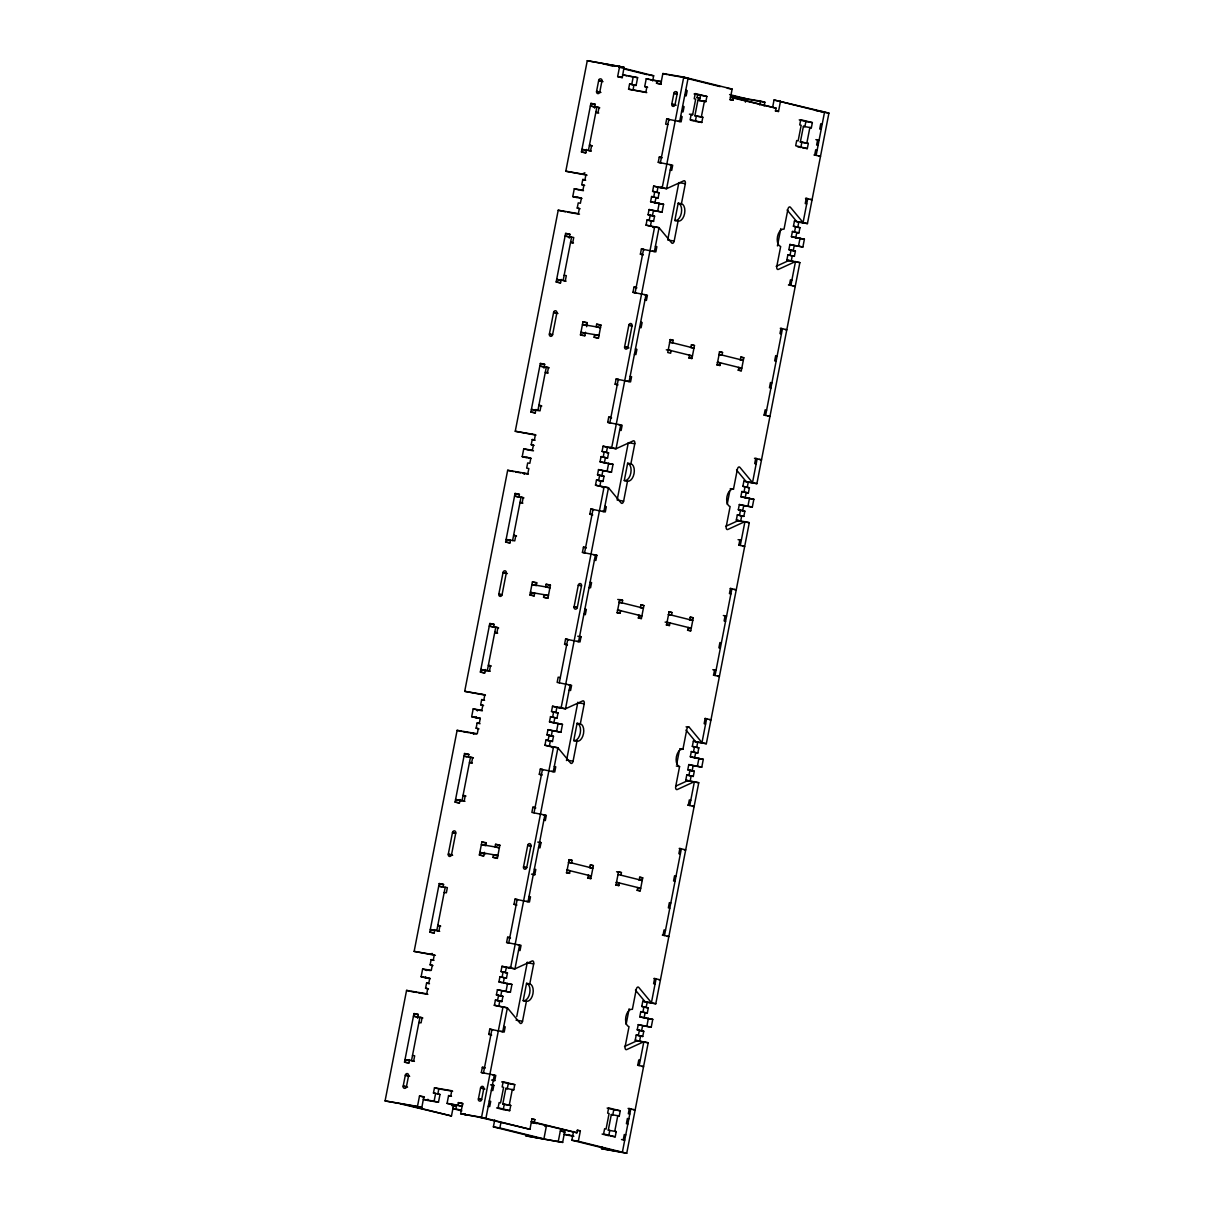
<?xml version="1.0" encoding="UTF-8"?>
<svg xmlns="http://www.w3.org/2000/svg" width="1214" height="1214" viewBox="0 0 1214 1214"><rect width="100%" height="100%" fill="white"/><g stroke="black" fill="none" stroke-linecap="round" stroke-linejoin="round"><path stroke-width="1.5" d="M421.835 1107.502L417.479 1106.424L419.498 1096.014L423.823 1096.743L421.835 1107.502L385.081 1100.916L406.569 990.396L426.721 993.811L427.738 988.621L425.568 988.242L426.584 983.052L428.739 983.416L429.756 978.211L421.121 976.739L422.639 968.939L431.274 970.411L432.275 965.206L430.12 964.842L431.137 959.637L433.292 960.016L434.308 954.811L414.141 951.381L457.117 730.342L477.269 733.757L478.286 728.567L476.116 728.188L477.132 722.998L479.287 723.362L480.304 718.157L471.669 716.685L473.187 708.885L481.821 710.357L482.838 705.152L480.668 704.788L481.685 699.583L483.84 699.962L484.856 694.757L464.704 691.327L507.664 470.288L527.817 473.703L528.834 468.513L526.679 468.134L527.68 462.944L529.835 463.308L530.852 458.103L522.217 456.631L523.735 448.831L532.369 450.303L533.386 445.098L531.216 444.734L532.233 439.529L534.388 439.908L535.404 434.703L515.252 431.274L558.212 210.234L578.365 213.649L579.382 208.459L577.227 208.08L578.228 202.89L580.398 203.254L581.4 198.049L572.765 196.577L574.283 188.777L582.917 190.249L583.934 185.044L581.764 184.68L582.781 179.475L584.936 179.839L585.952 174.649L565.8 171.22L587.273 60.7L624.026 67.286L622.281 77.726M407.418 1062.857L404.52 1062.129L413.959 1013.584L418.269 1014.327L417.616 1018.258M432.7 932.822L429.786 932.109L439.225 883.564L443.55 884.293L443.049 886.888M460.121 799.556L459.423 803.152L455.068 802.075L464.507 753.53L468.816 754.273L468.316 756.868M485.403 669.536L484.705 673.133L480.349 672.055L489.773 623.51L494.098 624.239L493.597 626.834M509.971 543.098L505.616 542.021L515.055 493.476L519.38 494.219L518.864 496.814M535.951 409.482L535.253 413.079L530.897 412.001L540.321 363.456L544.646 364.185L543.978 368.13M561.217 279.448L560.519 283.044L556.164 281.967L565.603 233.422L569.927 234.15L569.26 238.096M586.499 149.428L585.801 153.025L581.445 151.947L590.884 103.402L595.194 104.131L594.541 108.076M408.875 1063.206L409.573 1059.61M430.333 978.651L425.477 977.831L425.659 976.845M426.888 970.517L422.639 968.939M434.142 933.187L434.855 929.59M480.334 718.506L476.025 717.778L476.207 716.791M477.345 710.949L477.542 709.978L473.187 708.885M510.441 540.154L509.941 542.749L505.616 542.021M530.882 458.452L526.664 457.223M581.976 198.489L577.211 197.169M408.557 1075.801L406.387 1086.955A1.518 1.26 -76.1 0 1 405.81 1087.941L405.522 1088.139A2.322 1.912 -76.1 0 1 403.625 1087.896L403.306 1087.516A1.518 1.26 -76.1 0 1 403.139 1086.409L405.309 1075.255A1.988 1.639 -76.1 0 1 407.312 1073.571A1.988 1.639 -76.1 0 1 408.557 1075.801L405.309 1075.255L409.664 1076.332M445.204 887.267L436.782 930.607L439.68 931.32M451.517 854.747L455.736 833.077A1.988 1.639 -76.1 0 0 454.491 830.862A1.988 1.639 -76.1 0 0 452.488 832.531L448.285 854.201A1.988 1.639 -76.1 0 0 449.529 856.431A1.988 1.639 -76.1 0 0 451.517 854.747L448.285 854.201L452.64 855.278M502.065 594.693L506.284 573.023A1.988 1.639 -76.1 0 0 505.039 570.808A1.988 1.639 -76.1 0 0 503.051 572.477L498.833 594.147A1.988 1.639 -76.1 0 0 500.077 596.378A1.988 1.639 -76.1 0 0 502.065 594.693L498.833 594.147L501.731 594.875M512.596 540.518L521.034 497.179L523.932 497.907M537.878 410.499L546.3 367.159L549.198 367.872M552.613 334.639L556.831 312.969A1.988 1.639 -76.1 0 0 555.587 310.754A1.988 1.639 -76.1 0 0 553.599 312.423L549.381 334.093A1.988 1.639 -76.1 0 0 550.625 336.324A1.988 1.639 -76.1 0 0 552.613 334.639L549.381 334.093L552.279 334.821M571.582 237.125L563.144 280.464L566.058 281.193M599.807 91.93L601.962 80.777A1.518 1.26 -76.1 0 0 601.795 79.654L601.719 79.517A2.322 1.912 -76.1 0 0 599.746 78.986L599.306 79.229A1.518 1.26 -76.1 0 0 598.73 80.215L596.56 91.384A1.988 1.639 -76.1 0 0 597.804 93.599A1.988 1.639 -76.1 0 0 599.807 91.93L596.56 91.384L600.915 92.461L597.683 91.915L599.124 92.264M622.008 77.681L617.653 76.603L619.671 66.193M462.215 1106.288L457.86 1105.21L458.376 1102.616L462.731 1103.693L462.215 1106.288L447.071 1103.389L448.588 1095.574L450.743 1095.954L451.76 1090.749L434.475 1087.82L433.459 1093.01L439.984 1094.467L438.466 1102.266L427.662 1100.43L427.889 1099.292M484.416 852.365L483.703 856.082L479.348 855.005L481.867 842L486.192 842.728L485.691 845.339M534.251 596.028L529.896 594.951L532.415 581.946L536.74 582.674L536.239 585.285M583.342 335.61L580.444 334.897L582.963 321.892L587.288 322.62L586.605 326.687M646.759 92.628L628.579 89.199L629.596 84.009L636.106 85.45L637.623 77.65L622.479 74.737L626.834 75.814M438.466 1102.266L434.111 1101.189L435.629 1093.374L433.459 1093.01M631.75 84.373L633.268 76.573M534.721 593.085L534.206 595.679L529.896 594.951M584.799 335.975L585.512 332.257M434.475 1087.82L438.831 1088.897L437.814 1094.087L439.984 1094.467M632.934 90.291L633.951 85.086L629.596 84.009M499.394 847.994L495.039 846.917L495.54 844.322L499.864 845.05L497.376 858.404L493.021 857.327L493.521 854.717L497.877 855.809L494.766 855.278M546.467 597.986L543.568 597.273L544.069 594.663L548.424 595.755M547.924 598.35L550.412 584.996L546.103 584.268L545.587 586.863L549.942 587.94M597.015 337.932L594.116 337.219L594.617 334.609L598.972 335.686M598.472 338.296L600.96 324.942L596.651 324.214L596.135 326.809L600.49 327.886M647.623 87.287L644.71 86.573L646.227 78.773L661.387 81.687L661.099 83.144M400.954 1103.951L451.471 1115.969L453.49 1105.575L456.403 1106.288L455.887 1108.898L461.214 1110.218M652.662 80.959L653.663 75.754L618.806 67.104M661.144 84.327L656.516 83.205L657.032 80.594M492.702 1074.754L494.326 1075.027L485.904 1118.382L460.667 1113.754L462.686 1103.344L458.376 1102.616M730.282 97.044L733.514 97.606L733.013 100.201L730.115 99.487L732.133 89.077L683.74 77.074L662.859 73.538L660.841 83.933L656.516 83.205M660.871 84.282L661.038 83.463M465.023 1114.831L465.205 1113.86M484.234 1073.206L481.336 1072.493L482.337 1067.288L484.492 1067.652M491.64 1035.072L488.741 1034.343L489.758 1029.138L504.205 1032.052L505.206 1026.847L503.764 1026.483M494.386 1005.298L495.403 1000.108L501.913 1001.55L502.93 996.345L496.405 994.903L497.421 989.698L510.411 992.248L511.929 984.448L498.939 981.898L499.94 976.693L506.466 978.15L507.467 972.945L500.957 971.504L501.974 966.298L514.964 968.848L532.127 960.972A2.656 1.487 -80.4 0 1 533.69 963.855L529.79 983.886A8.832 4.977 -80.4 0 1 532.946 993.75A8.832 4.977 -80.4 0 1 526.421 1001.216L522.536 1021.232A2.656 1.487 -80.4 0 1 520.047 1023.129L507.376 1007.848L494.386 1005.298L507.376 1007.848L502.748 1031.688L500.729 1031.354M509.501 943.172L506.602 942.459L507.619 937.254L509.774 937.618M516.921 905.037L514.023 904.324L515.024 899.119L529.471 902.017L530.488 896.827L529.031 896.463M535.055 807.598L532.885 807.234L531.884 812.424L546.33 815.338L545.314 820.543L543.857 820.178M542.203 775.018L539.289 774.289L540.306 769.084L554.752 771.998L555.754 766.793L554.312 766.429M544.934 745.244L545.951 740.054L552.461 741.496L553.478 736.291L546.953 734.849L547.969 729.644L560.959 732.194L562.477 724.394L549.487 721.844L550.503 716.639L557.014 718.096L558.03 712.891L551.505 711.45L552.522 706.245L565.512 708.794L582.674 700.918A2.656 1.487 -80.4 0 1 584.238 703.801L580.338 723.832A8.832 4.977 -80.4 0 1 583.494 733.696A8.832 4.977 -80.4 0 1 576.969 741.162L573.084 761.178A2.656 1.487 -80.4 0 1 570.595 763.075L557.924 747.794L544.934 745.244L547.848 745.973M567.469 644.983L564.571 644.27L565.572 639.065L580.019 641.963L581.036 636.773L579.579 636.409M585.33 553.098L582.432 552.37L583.433 547.18L585.603 547.544M592.751 514.948L589.837 514.235L590.854 509.03L605.3 511.944L606.302 506.739L604.86 506.375M595.482 485.19L596.499 480L603.009 481.442L604.026 476.237L597.516 474.795L598.517 469.59L611.507 472.14L613.024 464.34L600.035 461.79L601.051 456.585L607.561 458.042L608.578 452.837L602.053 451.396L603.07 446.191L616.059 448.74L633.222 440.864A2.656 1.487 -80.4 0 1 634.785 443.747L630.901 463.778A8.832 4.977 -80.4 0 1 634.042 473.642A8.832 4.977 -80.4 0 1 627.517 481.108L623.632 501.124A2.656 1.487 -80.4 0 1 621.143 503.006L608.487 487.74L595.482 485.19L599.837 486.283L600.854 481.078L596.499 480M610.612 423.064L607.698 422.351L608.715 417.146L610.87 417.51M618.017 384.929L615.119 384.216L616.12 379.011L630.567 381.909L631.583 376.719L630.127 376.355M635.878 293.044L632.98 292.316L633.981 287.126L636.151 287.49M643.299 254.894L640.385 254.181L641.402 248.976L655.848 251.89L656.865 246.685L655.408 246.321M646.03 225.136L647.047 219.946L653.557 221.388L654.574 216.183L648.064 214.741L649.065 209.536L662.055 212.086L663.572 204.286L650.583 201.736L651.599 196.531L653.754 196.896L654.771 191.706L652.601 191.342L653.618 186.137L666.607 188.686L683.77 180.81A2.656 1.487 -80.4 0 1 685.333 183.693L681.449 203.724A8.832 4.977 -80.4 0 1 684.59 213.588A8.832 4.977 -80.4 0 1 678.08 221.054L674.18 241.07A2.656 1.487 -80.4 0 1 671.691 242.952L659.035 227.686L646.03 225.136L651.478 226.411M661.16 163.01L658.246 162.297L659.263 157.092L661.418 157.456M680.675 116.301L682.131 116.665L681.115 121.855L666.683 118.957L665.667 124.162L667.821 124.526M483.491 1072.857L491.913 1029.518M497.558 1000.473L498.575 995.268M502.11 977.073L503.112 971.868M508.757 942.823L517.194 899.483M534.039 812.803L542.461 769.448M548.106 740.419L549.123 735.214M552.658 717.019L553.675 711.814M559.305 682.769L567.742 639.429M578.274 585.254L574.055 606.924A1.988 1.639 -76.1 0 0 575.299 609.14A1.988 1.639 -76.1 0 0 577.303 607.47L581.506 585.801A1.988 1.639 -76.1 0 0 580.262 583.57A1.988 1.639 -76.1 0 0 578.274 585.254L581.506 585.801M584.587 552.749L593.009 509.394M598.654 480.365L599.67 475.16M603.206 456.965L604.223 451.76M609.868 422.715L618.29 379.375M635.134 292.695L643.557 249.34M649.202 220.311L650.218 215.106M660.416 162.661L668.838 119.321M498.742 1006.391L499.758 1001.186L495.403 1000.108M502.93 996.345L500.76 995.981L501.777 990.776L497.421 989.698M499.94 976.693L504.311 977.786L503.294 982.976L511.929 984.448M507.467 972.945L505.312 972.581L506.329 967.376L501.974 966.298M549.35 746.003L550.306 741.132L545.951 740.054M553.478 736.291L551.308 735.927L552.324 730.722L547.969 729.644M550.503 716.639L554.859 717.732L553.842 722.922L549.487 721.844M558.03 712.891L555.86 712.527L556.877 707.322L552.522 706.245M604.026 476.237L601.871 475.873L602.872 470.668L598.517 469.59M606.014 463.141L604.39 462.868L605.407 457.678L601.051 456.585M608.578 452.837L606.408 452.473L607.425 447.268L603.07 446.191M650.385 226.229L651.402 221.024L647.047 219.946M654.574 216.183L652.419 215.819L653.42 210.614L649.065 209.536M658.185 203.36L654.938 202.814L655.955 197.624L658.109 197.988L659.126 192.783L654.771 191.706M653.618 186.137L657.973 187.214L656.956 192.419L652.601 191.342M483.779 1088.579L481.609 1099.732A1.518 1.26 -76.1 0 1 481.032 1100.719L480.759 1100.916A2.322 1.912 -76.1 0 1 478.726 1100.567L478.619 1100.43A1.518 1.26 -76.1 0 1 478.362 1099.171L480.547 1088.017A1.988 1.639 -76.1 0 1 482.535 1086.348A1.988 1.639 -76.1 0 1 483.779 1088.579L480.547 1088.017L484.902 1089.11M526.739 867.524L530.958 845.855A1.988 1.639 -76.1 0 0 529.714 843.624A1.988 1.639 -76.1 0 0 527.726 845.308L523.507 866.978A1.988 1.639 -76.1 0 0 524.752 869.209A1.988 1.639 -76.1 0 0 526.739 867.524L523.507 866.978L526.406 867.691M627.85 347.416L632.054 325.747A1.988 1.639 -76.1 0 0 630.81 323.516A1.988 1.639 -76.1 0 0 628.822 325.2L624.603 346.87A1.988 1.639 -76.1 0 0 625.847 349.086A1.988 1.639 -76.1 0 0 627.85 347.416L624.603 346.87L628.958 347.948M676.714 92.052A2.322 1.912 -76.1 0 0 674.817 91.824L674.529 92.006A1.518 1.26 -76.1 0 0 673.952 92.992L671.782 104.146A1.988 1.639 -76.1 0 0 673.026 106.377A1.988 1.639 -76.1 0 0 675.03 104.708L677.2 93.539A1.518 1.26 -76.1 0 0 677.017 92.431L676.714 92.036M772.696 106.923L774.046 99.988L828.919 113.084L807.431 223.604L794.442 221.054L793.425 226.259L795.595 226.623L794.578 231.828L792.423 231.464L791.407 236.669L804.396 239.204L802.879 247.003L789.889 244.469L788.888 249.659L795.398 251.116L794.381 256.306L787.871 254.864L786.854 260.069L799.859 262.619L756.883 483.658L743.894 481.108L742.877 486.313L749.402 487.755L748.385 492.96L741.875 491.518L740.859 496.723L753.848 499.258L752.331 507.073L739.341 504.523L738.324 509.713L744.85 511.17L743.833 516.375L737.323 514.918L736.306 520.123L749.296 522.673L706.336 743.712L693.346 741.162L692.329 746.367L698.839 747.809L697.838 753.014L691.327 751.572L690.311 756.777L703.301 759.311L701.783 767.127L688.793 764.577L687.777 769.767L694.302 771.224L693.285 776.429L686.775 774.972L685.758 780.177L698.748 782.726L655.788 1003.766L642.798 1001.216L641.781 1006.421L648.291 1007.863L647.29 1013.068L640.764 1011.626L639.763 1016.831L652.753 1019.365L651.235 1027.181L638.245 1024.631L637.229 1029.821L643.754 1031.278L642.737 1036.483L636.227 1035.026L635.21 1040.231L648.2 1042.78L626.728 1153.3L578.334 1141.297L580.353 1130.902L577.439 1130.173L576.938 1132.783L534.357 1122.222L534.858 1119.611L531.96 1118.898L529.941 1129.293L481.548 1117.29L503.021 1006.77M506.056 991.17L507.573 983.37M510.608 967.77L553.569 746.716M556.604 731.116L558.121 723.316M561.156 707.716L604.132 486.662M607.152 471.062L608.669 463.262M611.704 447.663L654.68 226.608M657.7 211.008L659.217 203.208M662.252 187.593L683.74 77.074M595.421 554.919L578.577 641.614L576.953 641.341M492.383 1084.997L493.84 1085.362L492.823 1090.567L491.367 1090.202M491.518 1080.05L494.766 1080.597L495.767 1075.392L481.336 1072.493M531.535 874.171L534.782 874.717L535.799 869.512L534.342 869.163M539.562 842.288L541.019 842.637L540.002 847.842L538.546 847.478M582.432 552.37L596.878 555.284L595.862 560.489L594.405 560.124M537.423 1137.791L493.385 1126.88L494.735 1119.945M516.754 1016.558L527.21 962.763A2.656 1.487 -80.4 0 0 527.286 962.125M566.483 760.556A2.656 1.487 -80.4 0 0 566.604 760.085L577.758 702.709A2.656 1.487 -80.4 0 0 577.818 702.223M689.415 114.177L692.648 114.723L695.683 99.123L694.241 98.759L695.243 93.554L706.867 96.437L705.85 101.642L697.913 100.185L694.894 115.785L702.815 117.242L701.798 122.447L695.334 121.339L696.335 116.149M697.64 94.844L697.139 97.439L700.038 98.167L696.806 97.606M502.793 1103.996L505.828 1088.381L513.765 1089.853L514.766 1084.648L503.157 1081.765L502.141 1086.97L503.598 1087.334L500.563 1102.934L499.121 1102.57L498.104 1107.775L509.713 1110.658L510.73 1105.453L502.793 1103.996L510.73 1105.453M526.421 1001.216L523.188 1000.67L526.557 983.325L529.79 983.886M576.969 741.162L573.736 740.616L577.105 723.271L580.338 723.832M627.517 481.108L624.284 480.562L627.653 463.217L630.901 463.778M678.08 221.054L674.832 220.508L678.201 203.163L681.449 203.724M544.813 1126.395L546.254 1126.759L543.902 1138.899L499.864 1127.973L500.881 1122.768M509.713 1110.658L503.233 1109.55L504.25 1104.345M501.655 1081.902L508.287 1083.541L507.285 1088.746L505.828 1088.381M699.37 100.55L700.721 94.692M509.273 1105.089L512.308 1089.489L513.765 1089.853M702.815 117.242L701.358 116.893L704.393 101.278L697.913 100.185M566.301 872.79L569.548 873.336L570.049 870.741L566.801 870.195M569.548 873.336L566.635 872.623L569.169 859.618L572.067 860.347L571.566 862.942L568.319 862.395M616.849 612.736L620.096 613.282L620.597 610.688L617.365 610.141M620.096 613.282L617.182 612.569L619.717 599.564L622.615 600.293L622.114 602.888L618.867 602.341M666.289 349.814L671.145 350.634L670.644 353.228L667.73 352.515L670.265 339.51L673.163 340.239L672.662 342.834L669.43 342.287M588.441 875.309L587.925 877.904L590.839 878.617L593.358 865.628L590.459 864.899L589.958 867.509M638.989 615.255L638.488 617.85L641.387 618.563L643.906 605.574L641.007 604.845L640.506 607.44M689.537 355.201L689.036 357.796L691.934 358.509L694.469 345.52L691.555 344.791L691.054 347.386M745.426 102.143L746.094 98.683L729.584 94.586M558.303 1141.342L560.322 1130.947L564.647 1131.676L562.659 1142.42L525.905 1135.849L562.659 1142.42M759.736 105.026L760.495 101.126L737.095 97.15M764.092 106.104L764.85 102.204L760.495 101.126M573.888 1136.274L568.486 1135.348L568.653 1134.544M615.665 885.036L618.897 885.583L619.413 882.988L616.166 882.441M620.931 875.188L621.431 872.578L618.533 871.864L615.999 884.869L618.897 885.583M666.213 624.982L669.445 625.529L669.961 622.934L665.105 622.099M669.445 625.529L666.547 624.815L669.081 611.81L671.979 612.524L671.479 615.134L668.231 614.572M716.761 364.928L720.008 365.475L720.509 362.88L717.262 362.333M720.008 365.475L717.095 364.761L719.629 351.757L722.527 352.47L722.027 355.08L718.779 354.518M615.893 1151.115L571.855 1140.204L573.539 1131.524M733.514 97.606L776.11 108.167L775.594 110.762L778.508 111.491L780.526 101.081M637.79 887.54L637.289 890.15L640.203 890.864L642.722 877.859L639.824 877.145L639.308 879.74M688.353 627.486L687.837 630.096L690.751 630.81L693.27 617.805L690.371 617.091L689.871 619.686M738.901 367.432L738.385 370.042L741.299 370.756L743.818 357.751L740.919 357.037L740.419 359.632M626.728 1153.3L601.491 1148.672L601.871 1146.729M626.121 1024.373L629.156 1008.773M676.668 764.319L679.354 750.449M727.216 504.265L729.902 490.395M777.43 245.941L780.799 228.611M602.098 1134.073L608.73 1135.712L609.747 1130.522L608.29 1130.158L611.325 1114.558L619.261 1116.015L620.263 1110.81L608.654 1107.927L607.637 1113.132L609.094 1113.496L606.059 1129.096L604.618 1128.732L603.601 1133.937L615.21 1136.82L616.226 1131.615L614.77 1131.251L617.805 1115.651L619.261 1116.015M800.375 141.947L803.41 126.347L811.347 127.804L812.363 122.599L800.739 119.731L799.738 124.921L801.179 125.285L798.144 140.885L796.703 140.536L795.686 145.726L807.295 148.609L808.312 143.404L800.375 141.947L808.312 143.404M705 718.521L706.609 718.794L701.98 742.634L689.324 727.368A2.656 1.487 -80.4 0 0 686.836 729.25L682.936 749.266A8.832 4.977 -80.4 0 0 676.41 756.732A8.832 4.977 -80.4 0 0 679.567 766.611L675.682 786.626A2.656 1.487 -80.4 0 0 677.245 789.525L694.393 781.649L689.764 805.474L687.746 805.14M738.689 545.147L740.312 545.42L744.941 521.595L727.793 529.471A2.656 1.487 -80.4 0 1 726.23 526.572L730.115 506.557A8.832 4.977 -80.4 0 1 726.958 496.678A8.832 4.977 -80.4 0 1 733.484 489.212L737.384 469.196A2.656 1.487 -80.4 0 1 739.872 467.314L752.528 482.58L757.157 458.74L754.471 458.285M607.152 1108.063L613.783 1109.717L612.782 1114.907L611.325 1114.558M801.832 142.311L800.83 147.516L797.507 146.682M799.237 119.852L805.884 121.506L804.867 126.711L803.41 126.347M806.855 143.055L809.89 127.44L811.347 127.804M638.382 1035.39L639.399 1030.2M642.934 1011.99L643.936 1006.785M688.93 775.336L689.947 770.146M693.482 751.936L694.484 746.731M739.478 515.282L740.494 510.092M744.03 491.882L745.047 486.677M790.026 255.228L791.042 250.038M636.227 1035.026L640.582 1036.103L639.566 1041.309L644.968 1042.234M643.754 1031.278L641.584 1030.914L642.601 1025.709L638.245 1024.631M640.764 1011.626L645.12 1012.704L644.118 1017.909L639.763 1016.831M648.291 1007.863L646.136 1007.499L647.153 1002.309L642.798 1001.216M686.775 774.972L691.13 776.049L690.113 781.255L685.758 780.177M694.302 771.224L692.132 770.86L693.148 765.655L688.793 764.577M696.29 758.128L694.666 757.855L695.683 752.65L691.327 751.572M693.346 741.162L697.701 742.255L696.684 747.445L698.839 747.809M741.739 521.383L740.661 521.201L741.678 515.996L737.323 514.918M744.85 511.17L742.68 510.806L743.696 505.601L739.341 504.523M748.446 498.347L745.214 497.801L746.231 492.596L741.875 491.518M749.402 487.755L747.232 487.391L748.249 482.201L743.894 481.108M793.91 261.602L791.209 261.147L792.226 255.942L787.871 254.864M789.889 244.469L794.244 245.547L793.243 250.752L788.888 249.659M804.396 239.204L795.762 237.747L796.779 232.542L798.933 232.906L799.95 227.701L795.595 226.623M799.95 227.701L797.78 227.337L798.797 222.147L794.442 221.054M767.779 416.114L769.949 416.478L764.137 415.036L765.154 409.831L766.595 410.195M646.88 1026.088L648.397 1018.288M697.428 766.034L698.945 758.234M747.976 505.98L749.493 498.18M798.524 245.926L800.041 238.126M581.673 174.255L584.89 172.783M660.128 187.578L662.283 186.592M776.156 266.336L789.024 260.433M531.125 434.308L532.187 433.823M609.58 447.632L610.657 447.147M725.608 526.39L738.476 520.487M480.577 694.362L481.639 693.877M559.032 707.686L560.109 707.201M676.122 785.959L687.913 780.541M430.014 954.416L432.169 953.43M508.484 967.74L510.624 966.754M624.497 1046.498L637.365 1040.595M624.026 67.286L587.273 60.7M668.96 74.904L688.095 78.151L679.673 121.506L678.049 121.218M648.807 74.934L653.663 75.754M727.277 88.258L732.133 89.077M628.624 76.118L637.623 77.65M650.583 79.851L661.387 81.687M617.653 76.603L621.963 77.332M815.869 110.52L824.564 112.007L816.142 155.346L813.972 154.982M741.451 98.228L764.85 102.204M820.224 111.612L828.919 113.084M729.781 99.654L733.013 100.201M706.867 96.437L694.089 93.964M776.11 108.167L730.585 97.378M644.71 86.573L646.88 86.938L645.863 92.143L628.579 89.199M633.951 85.086L636.106 85.45M601.901 81.095L598.669 80.549L603.024 81.626M677.124 93.857L673.891 93.311L676.79 94.039M775.26 110.929L778.508 111.491M805.884 121.506L812.363 122.599M675.03 104.708L671.782 104.146L676.137 105.223M694.894 115.785L701.358 116.893M815.854 139.625L819.086 140.171L817.629 139.822L816.627 145.012L818.069 145.376M802.439 147.789L807.295 148.609M818.873 156.151L820.497 156.424L814.685 154.982L815.702 149.777L817.143 150.141M658.246 162.297L672.693 165.21L671.691 170.4L670.234 170.051M669.627 164.573L671.251 164.846L666.607 188.686L657.973 187.214M581.445 151.947L585.755 152.676M805.55 198.322L807.72 198.686L803.076 222.526L790.42 207.26A2.656 1.487 -80.4 0 0 787.932 209.142L784.032 229.158A8.832 4.977 -80.4 0 0 777.506 236.624A8.832 4.977 -80.4 0 0 780.663 246.503L776.778 266.519A2.656 1.487 -80.4 0 0 778.341 269.402L795.504 261.541L790.86 285.366L788.432 284.956M805.595 198.671L807.75 199.035M810.451 199.491L812.075 199.764L806.263 198.322L805.246 203.527L806.703 203.891M685.333 183.693L678.854 182.601L667.7 239.977L674.18 241.07M587.075 175.18L565.8 171.22M657.366 192.48L659.126 192.783M798.797 222.147L807.431 223.604M579.169 189.961L574.283 188.777M580.793 190.234L583.494 190.689M658.716 203.466L663.572 204.286M653.42 210.614L662.055 212.086M651.402 221.024L653.557 221.388M794.244 245.547L802.879 247.003M565.451 211.797L558.212 210.234M567.606 212.162L572.644 213.027M574.085 213.269L579.488 214.18M793.364 250.767L795.398 251.116M792.226 255.942L794.381 256.306M795.534 261.875L799.859 262.619M652.373 251.177L654.392 251.526L659.035 227.686L652.555 226.593L653.344 227.549M640.385 254.181L642.555 254.545M793.197 286.109L795.216 286.458L789.419 285.017L790.42 279.812L791.877 280.176M564.161 275.259L566.316 275.639L565.314 280.829L556.68 279.372L561.035 280.449M632.98 292.316L647.426 295.23L646.409 300.435L644.953 300.07M644.346 294.592L645.969 294.865L629.125 381.56L626.955 381.181M556.164 281.967L560.489 282.695M780.283 328.341L782.438 328.721L765.594 415.4L763.97 415.127M785.17 329.525L786.793 329.798L780.981 328.357L779.98 333.562L781.421 333.911M556.831 312.969L553.599 312.423L557.954 313.5M632.054 325.747L628.822 325.2L631.72 325.913M600.475 327.552L582.477 324.487L586.832 325.58M669.931 339.677L673.163 340.239M691.221 344.958L694.469 345.52M719.295 351.923L722.527 352.47M690.493 347.523L693.953 348.115L669.764 342.105M740.586 357.204L743.818 357.751M598.957 335.352L580.96 332.287L585.315 333.38M739.857 359.769L743.317 360.361L719.113 354.351M580.444 334.897L584.753 335.625M594.116 337.219L598.441 337.947M688.991 355.323L692.435 355.914L668.246 349.92M688.687 357.963L691.934 358.509M738.34 367.569L741.8 368.161L717.611 362.151M738.051 370.209L741.299 370.756M615.119 384.216L617.273 384.58M607.698 422.351L622.145 425.264L621.143 430.454L619.686 430.105M618.533 424.536L620.703 424.9L616.059 448.74L607.425 447.268M530.897 412.001L535.207 412.73M759.357 459.453L761.512 459.818L755.715 458.376L754.698 463.581L756.155 463.945M634.785 443.747L628.306 442.655L617.152 500.031L623.632 501.124M535.981 435.143L515.252 431.274M605.407 457.678L607.561 458.042M748.249 482.201L756.883 483.658M528.621 450.015L533.492 450.834M607.637 463.429L613.024 464.34M730.251 488.665L733.484 489.212M746.231 492.596L748.385 492.96M602.872 470.668L611.507 472.14M749.539 498.529L753.848 499.258M600.854 481.078L603.009 481.442M743.696 505.601L752.331 507.073M513.461 471.609L507.664 470.288M515.616 471.973L520.654 472.838M522.824 473.202L528.394 474.143M600.384 486.374L608.487 487.74L603.844 511.58L602.22 511.306M741.678 515.996L743.833 516.375M743.363 521.656L749.296 522.673M589.837 514.235L592.007 514.599M738.082 539.669L741.329 540.23L739.872 539.866L738.856 545.071L744.668 546.512L743.044 546.239M593.631 554.737L596.878 555.284M730.267 588.487L731.89 588.775L715.046 675.454L713.422 675.181M734.091 589.488L736.245 589.852L730.433 588.411L729.432 593.616L730.874 593.965M506.284 573.023L503.051 572.477L507.406 573.554M723.347 615.528L726.579 616.075L725.122 615.71L724.121 620.915L725.577 621.28M549.927 587.606L531.929 584.541L536.284 585.634M617.759 599.458L622.615 600.293M640.673 605.012L643.906 605.574M668.747 611.977L671.979 612.524M639.945 607.577L643.405 608.168L619.216 602.159M690.038 617.258L693.27 617.805M548.409 595.406L530.412 592.341L534.767 593.434M531.899 593.054L534.782 593.54M689.309 619.823L692.769 620.415L668.565 614.405M543.568 597.273L547.893 598.001M638.427 615.377L641.887 615.968L617.698 609.974M577.303 607.47L574.055 606.924L576.953 607.637M638.139 618.017L641.387 618.563M687.792 627.623L691.252 628.215L667.047 622.205M687.503 630.263L690.751 630.81M577.788 636.212L581.036 636.773M564.571 644.27L566.726 644.634M712.815 669.703L716.048 670.249L714.591 669.885L713.589 675.09L719.401 676.532L717.778 676.259M560.322 677.564L558.167 677.2L557.15 682.405L571.597 685.318L570.58 690.508L569.138 690.159M568.531 684.681L570.14 684.954L565.512 708.794L556.877 707.322M480.349 672.055L484.659 672.784M709.355 719.599L710.964 719.872L705.167 718.43L704.15 723.635L705.607 723.999M577.758 702.709L584.238 703.801M686.077 726.822L689.324 727.368M485.433 695.197L464.704 691.327M554.859 717.732L557.014 718.096M697.701 742.255L706.336 743.712M477.542 709.978L482.398 710.797M555.466 723.195L562.477 724.394M679.703 748.719L682.936 749.266M695.683 752.65L697.838 753.014M552.324 730.722L560.959 732.194M697.367 758.31L703.301 759.311M550.306 741.132L552.461 741.496M693.148 765.655L701.783 767.127M676.335 766.049L679.567 766.611M462.913 731.663L468.665 732.649M470.106 732.892L476.222 733.924M549.289 746.337L557.924 747.794L553.296 771.634L551.672 771.36M691.13 776.049L693.285 776.429M566.604 760.085L573.084 761.178M691.191 781.437L698.748 782.726M539.289 774.289L541.459 774.653M692.496 806.293L694.12 806.566L688.308 805.125L689.324 799.92L690.781 800.284M543.25 814.7L544.874 814.973L528.029 901.668L526.406 901.395M455.068 802.075L459.393 802.803M679.187 848.449L681.342 848.829L664.483 935.508L662.328 935.144M684.074 849.633L685.698 849.906L679.886 848.465L678.884 853.67L680.326 854.019M537.772 842.091L541.019 842.637M455.736 833.077L452.488 832.531L455.402 833.259M530.958 845.855L527.726 845.308L530.624 846.021M499.379 847.66L481.381 844.595L485.737 845.688M568.835 859.785L572.067 860.347M590.125 865.066L593.358 865.628M616.575 871.758L621.431 872.578M589.397 867.631L592.857 868.222L568.668 862.228M639.49 877.312L642.722 877.859M497.861 855.46L479.864 852.395L485.676 853.837M638.761 879.877L642.221 880.469L618.017 874.459M479.348 855.005L483.658 855.733M493.021 857.327L497.345 858.055M587.88 875.431L591.339 876.022L567.15 870.028M587.591 878.071L590.839 878.617M637.244 887.677L640.704 888.269L616.5 882.259M636.955 890.317L640.203 890.864M444.187 892.457L446.357 892.821L447.359 887.631L438.724 886.159L441.623 886.888M514.023 904.324L516.178 904.688M667.23 936.313L668.838 936.586L663.041 935.144L664.043 929.954L665.5 930.303M506.602 942.459L521.049 945.372L520.032 950.562L518.59 950.213M517.983 944.735L519.592 945.008L514.964 968.848L506.329 967.376M429.786 932.109L434.111 932.838M653.906 978.484L656.061 978.848L651.432 1002.688L638.776 987.422A2.656 1.487 -80.4 0 0 636.273 989.304L632.388 1009.32A8.832 4.977 -80.4 0 0 625.863 1016.786A8.832 4.977 -80.4 0 0 629.019 1026.665L625.119 1046.68A2.656 1.487 -80.4 0 0 626.697 1049.579L643.845 1041.703L639.217 1065.528L637.593 1065.255M658.807 979.652L660.416 979.926L654.619 978.484L653.602 983.689L655.059 984.053M527.21 962.763L533.69 963.855M435.416 955.342L414.141 951.381M504.311 977.786L506.466 978.15M647.153 1002.309L655.788 1003.766M426.994 970.032L430.226 970.578M645.12 1012.704L647.29 1013.068M501.777 990.776L510.411 992.248M645.195 1018.091L652.753 1019.365M499.758 1001.186L501.913 1001.55M642.601 1025.709L651.235 1027.181M410.924 991.474L416.675 992.445M418.117 992.703L427.844 994.342M640.582 1036.103L642.737 1036.483M516.056 1020.139L522.536 1021.232M645.499 1042.325L648.2 1042.78M418.921 1022.491L421.076 1022.856L422.093 1017.651L413.443 1016.194L417.798 1017.271M488.741 1034.343L490.896 1034.707M641.948 1066.347L643.572 1066.62L637.76 1065.179L638.776 1059.974L640.233 1060.338M412.517 1055.436L414.672 1055.801L413.655 1060.99L405.021 1059.534L409.376 1060.611M404.52 1062.129L408.845 1062.857M508.287 1083.541L514.766 1084.648M490.593 1084.815L493.84 1085.362M628.093 1108.412L630.794 1108.883L622.372 1152.223L601.491 1148.672M632.98 1109.596L635.15 1109.96L629.338 1108.519L628.321 1113.724L629.778 1114.073M613.783 1109.717L620.263 1110.81M438.831 1088.897L452.655 1091.234M406.447 1086.636L403.215 1086.09L407.57 1087.167M481.67 1099.414L478.437 1098.852L481.336 1099.581M424.399 1097.183L419.498 1096.014M608.29 1130.158L616.226 1131.615M434.111 1101.189L423.307 1099.353L427.662 1100.43M447.071 1103.389L457.86 1105.21M451.532 1105.468L456.403 1106.288M531.626 1119.065L534.858 1119.611M452.655 1108.336L455.887 1108.898M531.11 1121.66L534.357 1122.222M531.884 1122.677L536.755 1123.496L531.778 1122.267M577.105 1130.34L580.353 1130.902M610.354 1135.985L615.21 1136.82M621.492 1139.536L624.724 1140.083L623.268 1139.718L624.284 1134.529L625.741 1134.878M576.938 1132.783L531.428 1121.994M385.081 1100.916L417.479 1106.424M460.667 1113.754L481.548 1117.29M565.208 1132.116L560.322 1130.947M573.129 1135.803L564.131 1134.271L568.486 1135.348M529.941 1129.293L479.424 1117.275M493.385 1126.88L499.864 1127.973M571.855 1140.204L578.334 1141.297M683.452 77.514L720.145 86.619M774.046 99.988L818.084 110.899M662.859 73.538L667.214 74.615M611.461 65.298L615.134 66.193M603.146 63.735L612.326 66.011M625.164 69.198L647.183 74.661M732.285 95.754L739.614 97.575M646.227 78.773L649.141 79.487M685.743 90.291L687.185 90.655L686.183 95.86L684.726 95.496M822.197 124.132L820.755 123.782L819.738 128.972L821.195 129.337M704.393 101.278L705.85 101.642M682.617 106.331L684.074 106.695L683.057 111.885L681.615 111.536M692.648 114.723L691.206 114.359L690.189 119.564L701.798 122.447M690.356 120.11L693.664 120.93M666.683 118.957L669.582 119.67M590.884 103.402L595.239 104.48M599.762 107.818L596.848 107.105L588.426 150.445L591.324 151.158M596.18 107.439L590.368 105.997L599.018 107.469L598.001 112.659L595.846 112.295L598.745 113.023M659.263 157.092L662.161 157.82M592.341 145.953L589.443 145.24L591.597 145.604L590.581 150.809L581.946 149.337L586.301 150.415M793.425 226.259L797.78 227.337M651.599 196.531L658.109 197.988M792.423 231.464L798.933 232.906M582.781 179.475L585.679 180.203M581.764 184.68L584.678 185.408M650.583 201.736L654.938 202.814M791.407 236.669L795.762 237.747M648.064 214.741L652.419 215.819M572.765 196.577L577.12 197.67M577.227 208.08L580.125 208.808M786.854 260.069L791.209 261.147M641.402 248.976L644.3 249.705M565.603 233.422L569.958 234.499M569.457 237.109L565.102 236.032L573.736 237.489L572.72 242.694L570.565 242.33L573.463 243.043M633.981 287.126L636.895 287.839M640.658 322.18L642.115 322.529L641.098 327.734L639.657 327.37M777.127 356.021L775.685 355.656L774.669 360.862L776.125 361.226M596.651 324.214L601.006 325.291M582.963 321.892L587.318 322.97M635.438 349.055L636.895 349.404L635.878 354.609L634.421 354.245M771.907 382.896L770.45 382.531L769.448 387.736L770.89 388.101M616.12 379.011L619.034 379.724M540.321 363.456L544.676 364.534M544.176 367.129L539.82 366.051L548.455 367.523L547.453 372.713L545.283 372.349L548.197 373.077M608.715 417.146L611.613 417.874M541.793 406.007L538.895 405.294L541.049 405.658L540.033 410.863L531.398 409.391L535.753 410.469M602.053 451.396L606.408 452.473M742.877 486.313L747.232 487.391M532.233 439.529L535.131 440.257M531.216 444.734L534.13 445.462M600.035 461.79L604.39 462.868M740.859 496.723L745.214 497.801M523.735 448.831L528.09 449.924M597.516 474.795L601.871 475.873M738.324 509.713L742.68 510.806M522.217 456.631L526.572 457.724M736.306 520.123L740.661 521.201M590.854 509.03L593.752 509.759M515.055 493.476L519.41 494.553M518.909 497.163L514.554 496.086L523.188 497.543L522.172 502.748L520.017 502.384L522.915 503.097M583.433 547.18L586.347 547.893M516.511 536.042L513.613 535.313L515.768 535.693L514.766 540.883L506.117 539.426L510.472 540.503M590.11 582.234L591.567 582.583L590.55 587.788L589.109 587.424M546.103 584.268L550.458 585.345M532.415 581.946L536.77 583.024M584.89 609.109L586.347 609.458L585.33 614.663L583.873 614.299M721.359 642.95L719.902 642.585L718.9 647.79L720.342 648.155M565.572 639.065L568.486 639.778M489.773 623.51L494.128 624.588M498.651 627.926L495.752 627.213L487.33 670.553L490.228 671.266M493.628 627.183L489.272 626.105L497.907 627.577L496.905 632.767L494.735 632.403L497.649 633.131M491.245 666.061L488.332 665.348L490.502 665.712L489.485 670.917L480.85 669.445L486.662 670.887M551.505 711.45L555.86 712.527M692.329 746.367L695.227 747.096M481.685 699.583L484.583 700.311M480.668 704.788L483.582 705.516M690.311 756.777L694.666 757.855M546.953 734.849L551.308 735.927M687.777 769.767L692.132 770.86M471.669 716.685L476.025 717.778M477.132 722.998L480.031 723.711M476.116 728.188L479.029 728.916M457.117 730.342L461.472 731.42M540.306 769.084L543.204 769.813M464.507 753.53L468.862 754.607M473.384 757.961L470.471 757.233L462.048 800.572L464.962 801.301M466.904 756.853L464.006 756.14L472.641 757.597L471.624 762.802L469.469 762.438L472.367 763.151M532.885 807.234L535.799 807.947M465.964 796.096L463.065 795.367L465.22 795.747L464.218 800.937L455.569 799.48L461.381 800.921M676.031 876.129L674.574 875.764L673.573 880.969L675.014 881.334M495.54 844.322L499.895 845.399M481.867 842L486.222 843.077M670.811 903.004L669.354 902.639L668.353 907.844L669.794 908.209M533.325 874.353L534.782 874.717M515.024 899.119L517.938 899.832M439.225 883.564L443.58 884.642M507.619 937.254L510.517 937.982M440.697 926.115L437.784 925.402L439.954 925.766L438.937 930.971L430.302 929.499L434.658 930.577M500.957 971.504L505.312 972.581M641.781 1006.421L646.136 1007.499M431.137 959.637L434.035 960.365M430.12 964.842L433.019 965.57M498.939 981.898L501.837 982.627M496.405 994.903L500.76 995.981M637.229 1029.821L641.584 1030.914M421.121 976.739L425.477 977.831M426.584 983.052L429.483 983.765M425.568 988.242L428.481 988.97M635.21 1040.231L638.109 1040.944M406.569 990.396L409.467 991.11M489.758 1029.138L492.656 1029.867M413.959 1013.584L418.314 1014.661M422.836 1018.015L419.923 1017.286L411.5 1060.626L414.414 1061.355M482.337 1067.288L485.236 1068.001M493.309 1080.232L494.766 1080.597M628.852 1118.853L627.395 1118.489L626.394 1123.694L627.835 1124.043M489.272 1101.037L490.714 1101.401L489.712 1106.607L488.256 1106.242M448.588 1095.574L451.487 1096.303M496.602 1107.912L503.233 1109.55M452.959 1108.67L461.836 1110.871M407.434 1105.059L451.471 1115.969M787.112 209.976L796.596 221.418M736.564 470.03L746.049 481.488M602.007 486.647L602.797 487.603M523.538 473.323L524.327 474.279M686.001 730.084L695.501 741.542M551.444 746.701L552.249 747.657M472.99 733.377L473.779 734.333M635.453 990.138L644.953 1001.596M526.557 983.325A8.832 4.977 -80.4 0 1 529.714 993.204A8.832 4.977 -80.4 0 1 523.188 1000.67M577.105 723.271A8.832 4.977 -80.4 0 1 580.262 733.15A8.832 4.977 -80.4 0 1 573.736 740.616M627.653 463.217A8.832 4.977 -80.4 0 1 630.81 473.096A8.832 4.977 -80.4 0 1 624.284 480.562M678.201 203.163A8.832 4.977 -80.4 0 1 681.358 213.042A8.832 4.977 -80.4 0 1 674.832 220.508"/></g></svg>
